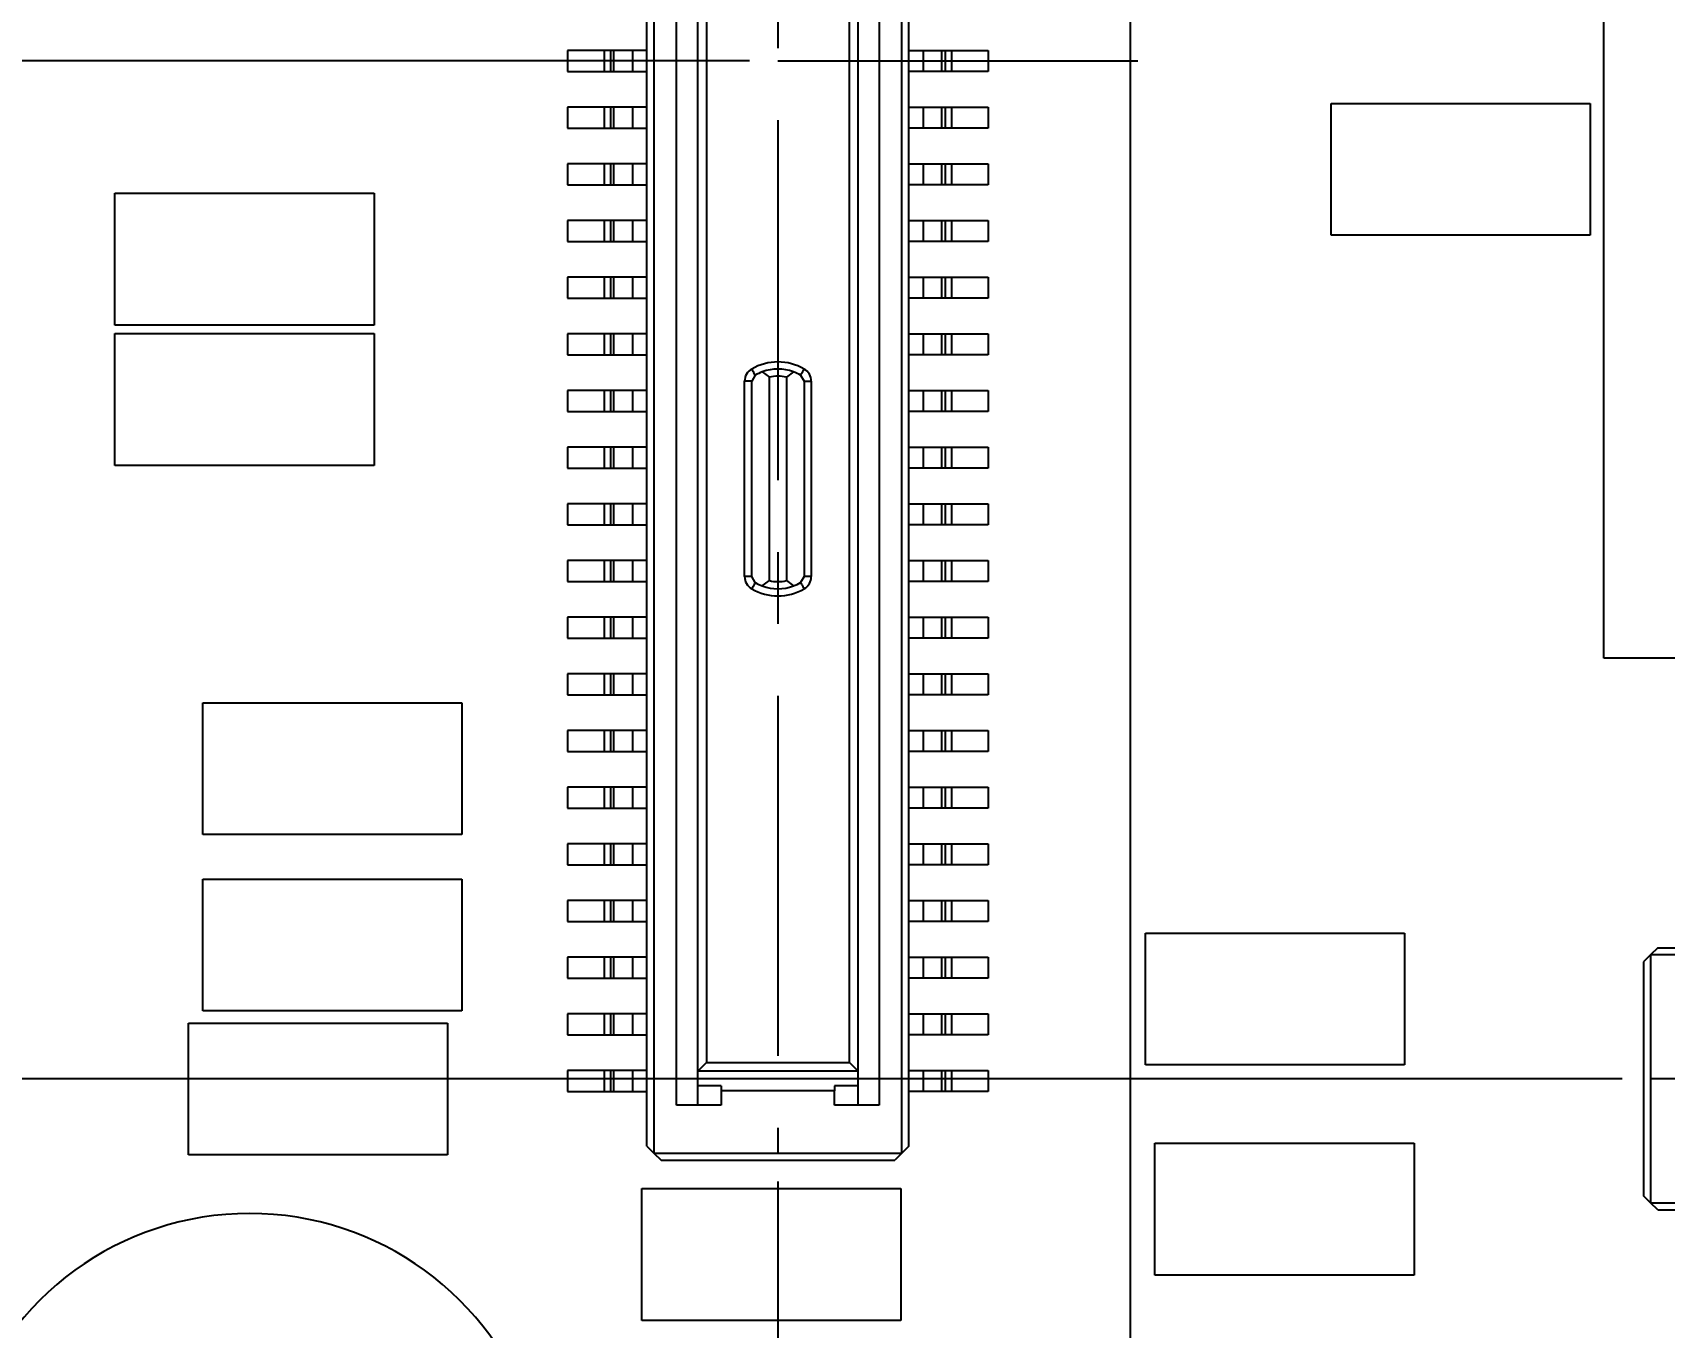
# Model space of a CAD drawing. Extents: x 5 to 415, y 3 to 292.
# Drawn here: x 142.7 to 200.3, y 99.7 to 145.4 of the extents above; entities that cross this region are included whole.
import ezdxf
from ezdxf.enums import TextEntityAlignment as Align

# ---------------------------------------------------------------- set-up
doc = ezdxf.new("R2010")
doc.units = 0
doc.linetypes.add('CENTERX2', pattern=[20.32, 12.7, -2.54, 2.54, -2.54])
doc.layers.get('0').update_dxf_attribs({"linetype": 'CONTINUOUS'})
doc.dimstyles.new('SLDDIMSTYLE0', dxfattribs={"dimtxt": 3.5, "dimasz": 3.302, "dimexe": 0, "dimexo": 0.0625, "dimgap": 0.875, "dimtad": 1, "dimlfac": 0.2, "dimrnd": 1e-09, "dimzin": 4, "dimsah": 1, "dimcen": 0.09, "dimazin": 3, "dimtol": 1, "dimtp": 0.025, "dimtm": 0.025, "dimtfac": 1, "dimtofl": 0, "dimtmove": 0, "dimatfit": 3})
doc.dimstyles.new('SLDDIMSTYLE2', dxfattribs={"dimtxt": 3.5, "dimasz": 3.302, "dimexe": 0, "dimexo": 0.0625, "dimgap": 0.875, "dimtad": 1, "dimlfac": 0.2, "dimrnd": 1e-09, "dimzin": 12, "dimsah": 1, "dimcen": 0.09, "dimazin": 3, "dimtol": 1, "dimtp": 0.025, "dimtm": 0.025, "dimtfac": 1, "dimtofl": 0, "dimtmove": 0, "dimatfit": 3})
doc.dimstyles.new('SLDDIMSTYLE4', dxfattribs={"dimtxt": 3.5, "dimasz": 3.302, "dimexe": 0, "dimexo": 0.0625, "dimgap": 0.875, "dimtad": 1, "dimlfac": 0.2, "dimrnd": 1e-09, "dimzin": 4, "dimsah": 1, "dimcen": 0.09, "dimazin": 3, "dimtfac": 1, "dimtofl": 0, "dimtmove": 0, "dimatfit": 3})

# ---------------------------------------------------------------- blocks, each defined once
blk = doc.blocks.new('_D')
at = {"color": 7, "linetype": 'CONTINUOUS'}
for p, q in [((180.074, 215.933), (117.252, 215.933)), ((118.252, 215.933), (118.252, 108.433)), ((198.779, 108.433), (117.252, 108.433))]:
    blk.add_line(p, q, dxfattribs=at)
for points in [[(118.252, 215.933), (117.744, 212.631), (118.76, 212.631)], [(118.252, 108.433), (118.76, 111.735), (117.744, 111.735)]]:
    blk.add_solid(points, dxfattribs=at)
at = {"color": 7, "linetype": 'CONTINUOUS', "width": 0.7}
for s, height, p in [('0.025', 1.75, (115.529, 166.021, 0.5)), ('0.025', 1.75, (117.792, 166.021, 0.5)), ('+', 1.75, (115.529, 164.607, 0.5)), ('-', 1.75, (117.792, 164.926, 0.5)), ('21.500', 3.5, (118.252, 149.09, 0.5))]:
    blk.add_text(s, height=height, rotation=90, dxfattribs=at).set_placement(p, align=Align.BOTTOM_LEFT)
blk = doc.blocks.new('_D_2')
at = {"color": 7, "linetype": 'CONTINUOUS'}
for p, q in [((243.329, 107.433), (243.329, 68.345)), ((168.974, 104.808), (168.974, 68.345)), ((243.329, 69.345), (168.974, 69.345))]:
    blk.add_line(p, q, dxfattribs=at)
for points in [[(168.974, 69.345), (172.276, 68.837), (172.276, 69.853)], [(243.329, 69.345), (240.027, 69.853), (240.027, 68.837)]]:
    blk.add_solid(points, dxfattribs=at)
at = {"color": 7, "linetype": 'CONTINUOUS', "width": 0.7}
for s, height, p in [('0.025', 1.75, (206.445, 72.067, 0.5)), ('14.871', 3.5, (189.514, 69.345, 0.5)), ('+', 1.75, (205.031, 72.067, 0.5)), ('0.025', 1.75, (206.445, 69.804, 0.5)), ('-', 1.75, (205.35, 69.804, 0.5))]:
    blk.add_text(s, height=height, dxfattribs=at).set_placement(p, align=Align.BOTTOM_LEFT)
blk = doc.blocks.new('_D_3')
at = {"color": 7, "linetype": 'CONTINUOUS'}
for p, q in [((167.974, 144.358), (127.335, 144.358)), ((128.335, 108.433), (128.335, 144.358)), ((198.779, 108.433), (127.335, 108.433))]:
    blk.add_line(p, q, dxfattribs=at)
for points in [[(128.335, 144.358), (127.827, 141.056), (128.843, 141.056)], [(128.335, 108.433), (128.843, 111.735), (127.827, 111.735)]]:
    blk.add_solid(points, dxfattribs=at)
at = {"color": 7, "linetype": 'CONTINUOUS', "width": 0.7}
for s, height, p in [('0.025', 1.75, (125.613, 131.141, 0.5)), ('0.025', 1.75, (127.876, 131.141, 0.5)), ('+', 1.75, (125.613, 129.726, 0.5)), ('-', 1.75, (127.876, 130.046, 0.5)), ('7.185', 3.5, (128.335, 116.796, 0.5))]:
    blk.add_text(s, height=height, rotation=90, dxfattribs=at).set_placement(p, align=Align.BOTTOM_LEFT)
blk = doc.blocks.new('_D_9')
at = {"color": 7, "linetype": 'CONTINUOUS'}
for p, q in [((150.329, 225.683), (150.329, 255.77)), ((363.829, 94.183), (363.829, 255.77)), ((150.329, 254.77), (363.829, 254.77))]:
    blk.add_line(p, q, dxfattribs=at)
for points in [[(150.329, 254.77), (153.631, 254.262), (153.631, 255.278)], [(363.829, 254.77), (360.527, 255.278), (360.527, 254.262)]]:
    blk.add_solid(points, dxfattribs=at)
at = {"color": 7, "linetype": 'CONTINUOUS', "width": 0.7}
blk.add_text('42.70', height=3.5, dxfattribs=at).set_placement((251.813, 254.77, 185.318), align=Align.BOTTOM_LEFT)
blk = doc.blocks.new('_D_10')
at = {"color": 7, "linetype": 'CONTINUOUS'}
for p, q in [((151.329, 224.683), (182.411, 224.683)), ((181.411, 224.683), (181.411, 93.183)), ((362.829, 93.183), (180.411, 93.183))]:
    blk.add_line(p, q, dxfattribs=at)
for points in [[(181.411, 224.683), (180.903, 221.381), (181.919, 221.381)], [(181.411, 93.183), (181.919, 96.485), (180.903, 96.485)]]:
    blk.add_solid(points, dxfattribs=at)
at = {"color": 7, "linetype": 'CONTINUOUS', "width": 0.7}
blk.add_text('26.30', height=3.5, rotation=90, dxfattribs=at).set_placement((181.411, 154.646, 185.318), align=Align.BOTTOM_LEFT)

msp = doc.modelspace()

# ---------------------------------------------------------------- linework, layer by layer
at = {"color": 7, "linetype": 'CONTINUOUS'}
for p, q in [((164.349, 106.058), (164.349, 182.658)), ((164.599, 182.908), (164.599, 105.808)), ((173.349, 105.808), (173.349, 182.908)), ((173.599, 106.058), (173.599, 182.658)), ((165.399, 107.508), (165.399, 181.208)), ((166.149, 107.508), (166.149, 181.208)), ((171.799, 181.208), (171.799, 107.508)), ((172.549, 181.208), (172.549, 107.508)), ((166.449, 179.706), (166.449, 109.011)), ((171.499, 109.011), (171.499, 179.706)), ((198.123, 123.281), (198.123, 153.781)), ((161.549, 144.733), (161.549, 143.983)), ((162.849, 144.733), (161.549, 144.733)), ((162.849, 143.983), (162.849, 144.733)), ((163.07, 144.733), (162.849, 144.733)), ((163.07, 144.733), (163.07, 143.983)), ((163.187, 144.733), (163.07, 144.733)), ((163.187, 143.983), (163.187, 144.733)), ((163.849, 144.733), (163.187, 144.733)), ((163.849, 143.983), (163.849, 144.733)), ((164.349, 144.733), (163.849, 144.733)), ((173.599, 144.733), (174.099, 144.733)), ((174.099, 144.733), (174.099, 143.983)), ((174.099, 144.733), (174.761, 144.733)), ((174.761, 143.983), (174.761, 144.733)), ((174.761, 144.733), (174.879, 144.733)), ((174.879, 144.733), (174.879, 143.983)), ((174.879, 144.733), (175.099, 144.733)), ((175.099, 144.733), (175.099, 143.983)), ((175.099, 144.733), (176.399, 144.733)), ((176.399, 144.733), (176.399, 143.983)), ((161.549, 143.983), (162.849, 143.983)), ((162.849, 143.983), (163.07, 143.983)), ((163.07, 143.983), (163.187, 143.983)), ((163.187, 143.983), (163.849, 143.983)), ((163.849, 143.983), (164.349, 143.983)), ((174.099, 143.983), (173.599, 143.983)), ((174.761, 143.983), (174.099, 143.983)), ((174.879, 143.983), (174.761, 143.983)), ((175.099, 143.983), (174.879, 143.983)), ((176.399, 143.983), (175.099, 143.983)), ((188.5, 142.863), (197.65, 142.863)), ((188.5, 138.213), (188.5, 142.863)), ((197.65, 142.863), (197.65, 138.213)), ((161.549, 142.733), (161.549, 141.983)), ((162.849, 142.733), (161.549, 142.733)), ((162.849, 141.983), (162.849, 142.733)), ((163.07, 142.733), (162.849, 142.733)), ((163.07, 142.733), (163.07, 141.983)), ((163.187, 142.733), (163.07, 142.733)), ((163.187, 141.983), (163.187, 142.733)), ((163.849, 142.733), (163.187, 142.733)), ((164.349, 142.733), (163.849, 142.733)), ((163.849, 141.983), (163.849, 142.733)), ((173.599, 142.733), (174.099, 142.733)), ((174.099, 142.733), (174.099, 141.983)), ((174.099, 142.733), (174.761, 142.733)), ((174.761, 141.983), (174.761, 142.733)), ((174.761, 142.733), (174.879, 142.733)), ((174.879, 142.733), (174.879, 141.983)), ((174.879, 142.733), (175.099, 142.733)), ((175.099, 142.733), (175.099, 141.983)), ((175.099, 142.733), (176.399, 142.733)), ((176.399, 142.733), (176.399, 141.983)), ((161.549, 141.983), (162.849, 141.983)), ((162.849, 141.983), (163.07, 141.983)), ((163.07, 141.983), (163.187, 141.983)), ((163.187, 141.983), (163.849, 141.983)), ((163.849, 141.983), (164.349, 141.983)), ((174.099, 141.983), (173.599, 141.983)), ((174.761, 141.983), (174.099, 141.983)), ((174.879, 141.983), (174.761, 141.983)), ((175.099, 141.983), (174.879, 141.983)), ((176.399, 141.983), (175.099, 141.983)), ((161.549, 140.733), (161.549, 139.983)), ((162.849, 140.733), (161.549, 140.733)), ((162.849, 139.983), (162.849, 140.733)), ((163.07, 140.733), (162.849, 140.733)), ((163.07, 140.733), (163.07, 139.983)), ((163.187, 140.733), (163.07, 140.733)), ((163.187, 139.983), (163.187, 140.733)), ((163.849, 140.733), (163.187, 140.733)), ((163.849, 139.983), (163.849, 140.733)), ((164.349, 140.733), (163.849, 140.733)), ((173.599, 140.733), (174.099, 140.733)), ((174.099, 140.733), (174.099, 139.983)), ((174.099, 140.733), (174.761, 140.733)), ((174.761, 139.983), (174.761, 140.733)), ((174.761, 140.733), (174.879, 140.733)), ((174.879, 140.733), (174.879, 139.983)), ((174.879, 140.733), (175.099, 140.733)), ((175.099, 140.733), (175.099, 139.983)), ((175.099, 140.733), (176.399, 140.733)), ((176.399, 140.733), (176.399, 139.983)), ((161.549, 139.983), (162.849, 139.983)), ((162.849, 139.983), (163.07, 139.983)), ((163.07, 139.983), (163.187, 139.983)), ((163.187, 139.983), (163.849, 139.983)), ((163.849, 139.983), (164.349, 139.983)), ((174.099, 139.983), (173.599, 139.983)), ((174.761, 139.983), (174.099, 139.983)), ((174.879, 139.983), (174.761, 139.983)), ((175.099, 139.983), (174.879, 139.983)), ((176.399, 139.983), (175.099, 139.983)), ((145.574, 135.038), (145.574, 139.688)), ((145.574, 139.688), (154.724, 139.688)), ((154.724, 139.688), (154.724, 135.038)), ((161.549, 138.733), (161.549, 137.983)), ((162.849, 138.733), (161.549, 138.733)), ((162.849, 137.983), (162.849, 138.733)), ((163.07, 138.733), (162.849, 138.733)), ((163.07, 138.733), (163.07, 137.983)), ((163.187, 138.733), (163.07, 138.733)), ((163.187, 137.983), (163.187, 138.733)), ((163.849, 138.733), (163.187, 138.733)), ((163.849, 137.983), (163.849, 138.733)), ((164.349, 138.733), (163.849, 138.733)), ((173.599, 138.733), (174.099, 138.733)), ((174.099, 138.733), (174.099, 137.983)), ((174.099, 138.733), (174.761, 138.733)), ((174.761, 137.983), (174.761, 138.733)), ((174.761, 138.733), (174.879, 138.733)), ((174.879, 138.733), (174.879, 137.983)), ((174.879, 138.733), (175.099, 138.733)), ((175.099, 138.733), (175.099, 137.983)), ((175.099, 138.733), (176.399, 138.733)), ((176.399, 138.733), (176.399, 137.983)), ((161.549, 137.983), (162.849, 137.983)), ((162.849, 137.983), (163.07, 137.983)), ((163.07, 137.983), (163.187, 137.983)), ((163.187, 137.983), (163.849, 137.983)), ((163.849, 137.983), (164.349, 137.983)), ((174.099, 137.983), (173.599, 137.983)), ((174.761, 137.983), (174.099, 137.983)), ((174.879, 137.983), (174.761, 137.983)), ((175.099, 137.983), (174.879, 137.983)), ((176.399, 137.983), (175.099, 137.983)), ((197.65, 138.213), (188.5, 138.213)), ((161.549, 136.733), (161.549, 135.983)), ((162.849, 136.733), (161.549, 136.733)), ((162.849, 135.983), (162.849, 136.733)), ((163.07, 136.733), (162.849, 136.733)), ((163.07, 136.733), (163.07, 135.983)), ((163.187, 136.733), (163.07, 136.733)), ((163.187, 135.983), (163.187, 136.733)), ((163.849, 136.733), (163.187, 136.733)), ((163.849, 135.983), (163.849, 136.733)), ((164.349, 136.733), (163.849, 136.733)), ((173.599, 136.733), (174.099, 136.733)), ((174.099, 136.733), (174.099, 135.983)), ((174.099, 136.733), (174.761, 136.733)), ((174.761, 135.983), (174.761, 136.733)), ((174.761, 136.733), (174.879, 136.733)), ((174.879, 136.733), (174.879, 135.983)), ((174.879, 136.733), (175.099, 136.733)), ((175.099, 136.733), (175.099, 135.983)), ((175.099, 136.733), (176.399, 136.733)), ((176.399, 136.733), (176.399, 135.983)), ((161.549, 135.983), (162.849, 135.983)), ((162.849, 135.983), (163.07, 135.983)), ((163.07, 135.983), (163.187, 135.983)), ((163.187, 135.983), (163.849, 135.983)), ((163.849, 135.983), (164.349, 135.983)), ((174.099, 135.983), (173.599, 135.983)), ((174.761, 135.983), (174.099, 135.983)), ((174.879, 135.983), (174.761, 135.983)), ((175.099, 135.983), (174.879, 135.983)), ((176.399, 135.983), (175.099, 135.983)), ((154.724, 135.038), (145.574, 135.038)), ((145.574, 130.085), (145.574, 134.735)), ((145.574, 134.735), (154.724, 134.735)), ((154.724, 134.735), (154.724, 130.085)), ((161.549, 134.733), (161.549, 133.983)), ((162.849, 134.733), (161.549, 134.733)), ((162.849, 133.983), (162.849, 134.733)), ((163.07, 134.733), (162.849, 134.733)), ((163.07, 134.733), (163.07, 133.983)), ((163.187, 134.733), (163.07, 134.733)), ((163.187, 133.983), (163.187, 134.733)), ((163.849, 134.733), (163.187, 134.733)), ((164.349, 134.733), (163.849, 134.733)), ((163.849, 133.983), (163.849, 134.733)), ((173.599, 134.733), (174.099, 134.733)), ((174.099, 134.733), (174.099, 133.983)), ((174.099, 134.733), (174.761, 134.733)), ((174.761, 133.983), (174.761, 134.733)), ((174.761, 134.733), (174.879, 134.733)), ((174.879, 134.733), (174.879, 133.983)), ((174.879, 134.733), (175.099, 134.733)), ((175.099, 134.733), (175.099, 133.983)), ((175.099, 134.733), (176.399, 134.733)), ((176.399, 134.733), (176.399, 133.983)), ((161.549, 133.983), (162.849, 133.983)), ((162.849, 133.983), (163.07, 133.983)), ((163.07, 133.983), (163.187, 133.983)), ((163.187, 133.983), (163.849, 133.983)), ((163.849, 133.983), (164.349, 133.983)), ((174.099, 133.983), (173.599, 133.983)), ((174.761, 133.983), (174.099, 133.983)), ((174.879, 133.983), (174.761, 133.983)), ((175.099, 133.983), (174.879, 133.983)), ((176.399, 133.983), (175.099, 133.983)), ((168.049, 133.053), (167.799, 133.053)), ((167.799, 126.164), (167.799, 133.053)), ((168.174, 133.269), (168.049, 133.053)), ((168.049, 126.164), (168.049, 133.053)), ((168.424, 133.386), (168.674, 133.2)), ((168.674, 126.017), (168.674, 133.2)), ((169.524, 133.386), (169.274, 133.2)), ((169.274, 133.2), (169.274, 126.017)), ((169.774, 133.269), (169.899, 133.053)), ((169.899, 133.053), (169.899, 126.164)), ((169.899, 133.053), (170.149, 133.053)), ((170.149, 133.053), (170.149, 126.164)), ((161.549, 132.733), (161.549, 131.983)), ((162.849, 132.733), (161.549, 132.733)), ((162.849, 131.983), (162.849, 132.733)), ((163.07, 132.733), (162.849, 132.733)), ((163.07, 132.733), (163.07, 131.983)), ((163.187, 132.733), (163.07, 132.733)), ((163.187, 131.983), (163.187, 132.733)), ((163.849, 132.733), (163.187, 132.733)), ((163.849, 131.983), (163.849, 132.733)), ((164.349, 132.733), (163.849, 132.733)), ((173.599, 132.733), (174.099, 132.733)), ((174.099, 132.733), (174.099, 131.983)), ((174.099, 132.733), (174.761, 132.733)), ((174.761, 131.983), (174.761, 132.733)), ((174.761, 132.733), (174.879, 132.733)), ((174.879, 132.733), (174.879, 131.983)), ((174.879, 132.733), (175.099, 132.733)), ((175.099, 132.733), (175.099, 131.983)), ((175.099, 132.733), (176.399, 132.733)), ((176.399, 132.733), (176.399, 131.983)), ((161.549, 131.983), (162.849, 131.983)), ((162.849, 131.983), (163.07, 131.983)), ((163.07, 131.983), (163.187, 131.983)), ((163.187, 131.983), (163.849, 131.983)), ((163.849, 131.983), (164.349, 131.983)), ((174.099, 131.983), (173.599, 131.983)), ((174.761, 131.983), (174.099, 131.983)), ((174.879, 131.983), (174.761, 131.983)), ((175.099, 131.983), (174.879, 131.983)), ((176.399, 131.983), (175.099, 131.983)), ((161.549, 130.733), (161.549, 129.983)), ((162.849, 130.733), (161.549, 130.733)), ((162.849, 129.983), (162.849, 130.733)), ((163.07, 130.733), (162.849, 130.733)), ((163.07, 130.733), (163.07, 129.983)), ((163.187, 130.733), (163.07, 130.733)), ((163.187, 129.983), (163.187, 130.733)), ((163.849, 130.733), (163.187, 130.733)), ((164.349, 130.733), (163.849, 130.733)), ((163.849, 129.983), (163.849, 130.733)), ((173.599, 130.733), (174.099, 130.733)), ((174.099, 130.733), (174.099, 129.983)), ((174.099, 130.733), (174.761, 130.733)), ((174.761, 129.983), (174.761, 130.733)), ((174.761, 130.733), (174.879, 130.733)), ((174.879, 130.733), (174.879, 129.983)), ((174.879, 130.733), (175.099, 130.733)), ((175.099, 130.733), (175.099, 129.983)), ((175.099, 130.733), (176.399, 130.733)), ((176.399, 130.733), (176.399, 129.983)), ((154.724, 130.085), (145.574, 130.085)), ((161.549, 129.983), (162.849, 129.983)), ((162.849, 129.983), (163.07, 129.983)), ((163.07, 129.983), (163.187, 129.983)), ((163.187, 129.983), (163.849, 129.983)), ((163.849, 129.983), (164.349, 129.983)), ((174.099, 129.983), (173.599, 129.983)), ((174.761, 129.983), (174.099, 129.983)), ((174.879, 129.983), (174.761, 129.983)), ((175.099, 129.983), (174.879, 129.983)), ((176.399, 129.983), (175.099, 129.983)), ((161.549, 128.733), (161.549, 127.983)), ((162.849, 128.733), (161.549, 128.733)), ((162.849, 127.983), (162.849, 128.733)), ((163.07, 128.733), (162.849, 128.733)), ((163.07, 128.733), (163.07, 127.983)), ((163.187, 128.733), (163.07, 128.733)), ((163.187, 127.983), (163.187, 128.733)), ((163.849, 128.733), (163.187, 128.733)), ((163.849, 127.983), (163.849, 128.733)), ((164.349, 128.733), (163.849, 128.733)), ((173.599, 128.733), (174.099, 128.733)), ((174.099, 128.733), (174.099, 127.983)), ((174.099, 128.733), (174.761, 128.733)), ((174.761, 127.983), (174.761, 128.733)), ((174.761, 128.733), (174.879, 128.733)), ((174.879, 128.733), (174.879, 127.983)), ((174.879, 128.733), (175.099, 128.733)), ((175.099, 128.733), (175.099, 127.983)), ((175.099, 128.733), (176.399, 128.733)), ((176.399, 128.733), (176.399, 127.983)), ((161.549, 127.983), (162.849, 127.983)), ((162.849, 127.983), (163.07, 127.983)), ((163.07, 127.983), (163.187, 127.983)), ((163.187, 127.983), (163.849, 127.983)), ((163.849, 127.983), (164.349, 127.983)), ((174.099, 127.983), (173.599, 127.983)), ((174.761, 127.983), (174.099, 127.983)), ((174.879, 127.983), (174.761, 127.983)), ((175.099, 127.983), (174.879, 127.983)), ((176.399, 127.983), (175.099, 127.983)), ((161.549, 126.733), (161.549, 125.983)), ((162.849, 126.733), (161.549, 126.733)), ((162.849, 125.983), (162.849, 126.733)), ((163.07, 126.733), (162.849, 126.733)), ((163.07, 126.733), (163.07, 125.983)), ((163.187, 126.733), (163.07, 126.733)), ((163.187, 125.983), (163.187, 126.733)), ((163.849, 126.733), (163.187, 126.733)), ((163.849, 125.983), (163.849, 126.733)), ((164.349, 126.733), (163.849, 126.733)), ((173.599, 126.733), (174.099, 126.733)), ((174.099, 126.733), (174.099, 125.983)), ((174.099, 126.733), (174.761, 126.733)), ((174.761, 125.983), (174.761, 126.733)), ((174.761, 126.733), (174.879, 126.733)), ((174.879, 126.733), (174.879, 125.983)), ((174.879, 126.733), (175.099, 126.733)), ((175.099, 126.733), (175.099, 125.983)), ((175.099, 126.733), (176.399, 126.733)), ((176.399, 126.733), (176.399, 125.983)), ((168.049, 126.164), (167.799, 126.164)), ((168.174, 125.948), (168.049, 126.164)), ((169.899, 126.164), (169.774, 125.948)), ((170.149, 126.164), (169.899, 126.164)), ((161.549, 125.983), (162.849, 125.983)), ((162.849, 125.983), (163.07, 125.983)), ((163.07, 125.983), (163.187, 125.983)), ((163.187, 125.983), (163.849, 125.983)), ((163.849, 125.983), (164.349, 125.983)), ((168.424, 125.831), (168.674, 126.017)), ((169.274, 126.017), (169.524, 125.831)), ((174.099, 125.983), (173.599, 125.983)), ((174.761, 125.983), (174.099, 125.983)), ((174.879, 125.983), (174.761, 125.983)), ((175.099, 125.983), (174.879, 125.983)), ((176.399, 125.983), (175.099, 125.983)), ((161.549, 124.733), (161.549, 123.983)), ((162.849, 124.733), (161.549, 124.733)), ((162.849, 123.983), (162.849, 124.733)), ((163.07, 124.733), (162.849, 124.733)), ((163.07, 124.733), (163.07, 123.983)), ((163.187, 124.733), (163.07, 124.733)), ((163.187, 123.983), (163.187, 124.733)), ((163.849, 124.733), (163.187, 124.733)), ((163.849, 123.983), (163.849, 124.733)), ((164.349, 124.733), (163.849, 124.733)), ((173.599, 124.733), (174.099, 124.733)), ((174.099, 124.733), (174.099, 123.983)), ((174.099, 124.733), (174.761, 124.733)), ((174.761, 123.983), (174.761, 124.733)), ((174.761, 124.733), (174.879, 124.733)), ((174.879, 124.733), (174.879, 123.983)), ((174.879, 124.733), (175.099, 124.733)), ((175.099, 124.733), (175.099, 123.983)), ((175.099, 124.733), (176.399, 124.733)), ((176.399, 124.733), (176.399, 123.983)), ((161.549, 123.983), (162.849, 123.983)), ((162.849, 123.983), (163.07, 123.983)), ((163.07, 123.983), (163.187, 123.983)), ((163.187, 123.983), (163.849, 123.983)), ((163.849, 123.983), (164.349, 123.983)), ((174.099, 123.983), (173.599, 123.983)), ((174.761, 123.983), (174.099, 123.983)), ((174.879, 123.983), (174.761, 123.983)), ((175.099, 123.983), (174.879, 123.983)), ((176.399, 123.983), (175.099, 123.983)), ((238.623, 123.281), (198.123, 123.281)), ((161.549, 122.733), (161.549, 121.983)), ((162.849, 122.733), (161.549, 122.733)), ((162.849, 121.983), (162.849, 122.733)), ((163.07, 122.733), (162.849, 122.733)), ((163.07, 122.733), (163.07, 121.983)), ((163.187, 122.733), (163.07, 122.733)), ((163.187, 121.983), (163.187, 122.733)), ((163.849, 122.733), (163.187, 122.733)), ((163.849, 121.983), (163.849, 122.733)), ((164.349, 122.733), (163.849, 122.733)), ((173.599, 122.733), (174.099, 122.733)), ((174.099, 122.733), (174.099, 121.983)), ((174.099, 122.733), (174.761, 122.733)), ((174.761, 121.983), (174.761, 122.733)), ((174.761, 122.733), (174.879, 122.733)), ((174.879, 122.733), (174.879, 121.983)), ((174.879, 122.733), (175.099, 122.733)), ((175.099, 122.733), (175.099, 121.983)), ((175.099, 122.733), (176.399, 122.733)), ((176.399, 122.733), (176.399, 121.983)), ((148.672, 117.054), (148.672, 121.704)), ((148.672, 121.704), (157.822, 121.704)), ((157.822, 121.704), (157.822, 117.054)), ((161.549, 121.983), (162.849, 121.983)), ((162.849, 121.983), (163.07, 121.983)), ((163.07, 121.983), (163.187, 121.983)), ((163.187, 121.983), (163.849, 121.983)), ((163.849, 121.983), (164.349, 121.983)), ((174.099, 121.983), (173.599, 121.983)), ((174.761, 121.983), (174.099, 121.983)), ((174.879, 121.983), (174.761, 121.983)), ((175.099, 121.983), (174.879, 121.983)), ((176.399, 121.983), (175.099, 121.983)), ((161.549, 120.733), (161.549, 119.983)), ((162.849, 120.733), (161.549, 120.733)), ((162.849, 119.983), (162.849, 120.733)), ((163.07, 120.733), (162.849, 120.733)), ((163.07, 120.733), (163.07, 119.983)), ((163.187, 120.733), (163.07, 120.733)), ((163.187, 119.983), (163.187, 120.733)), ((163.849, 120.733), (163.187, 120.733)), ((164.349, 120.733), (163.849, 120.733)), ((163.849, 119.983), (163.849, 120.733)), ((173.599, 120.733), (174.099, 120.733)), ((174.099, 120.733), (174.099, 119.983)), ((174.099, 120.733), (174.761, 120.733)), ((174.761, 119.983), (174.761, 120.733)), ((174.761, 120.733), (174.879, 120.733)), ((174.879, 120.733), (174.879, 119.983)), ((174.879, 120.733), (175.099, 120.733)), ((175.099, 120.733), (175.099, 119.983)), ((175.099, 120.733), (176.399, 120.733)), ((176.399, 120.733), (176.399, 119.983)), ((161.549, 119.983), (162.849, 119.983)), ((162.849, 119.983), (163.07, 119.983)), ((163.07, 119.983), (163.187, 119.983)), ((163.187, 119.983), (163.849, 119.983)), ((163.849, 119.983), (164.349, 119.983)), ((174.099, 119.983), (173.599, 119.983)), ((174.761, 119.983), (174.099, 119.983)), ((174.879, 119.983), (174.761, 119.983)), ((175.099, 119.983), (174.879, 119.983)), ((176.399, 119.983), (175.099, 119.983)), ((161.549, 118.733), (161.549, 117.983)), ((162.849, 118.733), (161.549, 118.733)), ((162.849, 117.983), (162.849, 118.733)), ((163.07, 118.733), (162.849, 118.733)), ((163.07, 118.733), (163.07, 117.983)), ((163.187, 118.733), (163.07, 118.733)), ((163.187, 117.983), (163.187, 118.733)), ((163.849, 118.733), (163.187, 118.733)), ((164.349, 118.733), (163.849, 118.733)), ((163.849, 117.983), (163.849, 118.733)), ((173.599, 118.733), (174.099, 118.733)), ((174.099, 118.733), (174.099, 117.983)), ((174.099, 118.733), (174.761, 118.733)), ((174.761, 117.983), (174.761, 118.733)), ((174.761, 118.733), (174.879, 118.733)), ((174.879, 118.733), (174.879, 117.983)), ((174.879, 118.733), (175.099, 118.733)), ((175.099, 118.733), (175.099, 117.983)), ((175.099, 118.733), (176.399, 118.733)), ((176.399, 118.733), (176.399, 117.983)), ((161.549, 117.983), (162.849, 117.983)), ((162.849, 117.983), (163.07, 117.983)), ((163.07, 117.983), (163.187, 117.983)), ((163.187, 117.983), (163.849, 117.983)), ((163.849, 117.983), (164.349, 117.983)), ((174.099, 117.983), (173.599, 117.983)), ((174.761, 117.983), (174.099, 117.983)), ((174.879, 117.983), (174.761, 117.983)), ((175.099, 117.983), (174.879, 117.983)), ((176.399, 117.983), (175.099, 117.983)), ((157.822, 117.054), (148.672, 117.054)), ((161.549, 116.733), (161.549, 115.983)), ((162.849, 116.733), (161.549, 116.733)), ((162.849, 115.983), (162.849, 116.733)), ((163.07, 116.733), (162.849, 116.733)), ((163.07, 116.733), (163.07, 115.983)), ((163.187, 116.733), (163.07, 116.733)), ((163.187, 115.983), (163.187, 116.733)), ((163.849, 116.733), (163.187, 116.733)), ((164.349, 116.733), (163.849, 116.733)), ((163.849, 115.983), (163.849, 116.733)), ((173.599, 116.733), (174.099, 116.733)), ((174.099, 116.733), (174.099, 115.983)), ((174.099, 116.733), (174.761, 116.733)), ((174.761, 115.983), (174.761, 116.733)), ((174.761, 116.733), (174.879, 116.733)), ((174.879, 116.733), (174.879, 115.983)), ((174.879, 116.733), (175.099, 116.733)), ((175.099, 116.733), (175.099, 115.983)), ((175.099, 116.733), (176.399, 116.733)), ((176.399, 116.733), (176.399, 115.983)), ((161.549, 115.983), (162.849, 115.983)), ((162.849, 115.983), (163.07, 115.983)), ((163.07, 115.983), (163.187, 115.983)), ((163.187, 115.983), (163.849, 115.983)), ((163.849, 115.983), (164.349, 115.983)), ((174.099, 115.983), (173.599, 115.983)), ((174.761, 115.983), (174.099, 115.983)), ((174.879, 115.983), (174.761, 115.983)), ((175.099, 115.983), (174.879, 115.983)), ((176.399, 115.983), (175.099, 115.983)), ((148.672, 115.481), (157.822, 115.481)), ((148.672, 110.831), (148.672, 115.481)), ((157.822, 115.481), (157.822, 110.831)), ((161.549, 114.733), (161.549, 113.983)), ((162.849, 114.733), (161.549, 114.733)), ((162.849, 113.983), (162.849, 114.733)), ((163.07, 114.733), (162.849, 114.733)), ((163.07, 114.733), (163.07, 113.983)), ((163.187, 114.733), (163.07, 114.733)), ((163.187, 113.983), (163.187, 114.733)), ((163.849, 114.733), (163.187, 114.733)), ((163.849, 113.983), (163.849, 114.733)), ((164.349, 114.733), (163.849, 114.733)), ((173.599, 114.733), (174.099, 114.733)), ((174.099, 114.733), (174.099, 113.983)), ((174.099, 114.733), (174.761, 114.733)), ((174.761, 113.983), (174.761, 114.733)), ((174.761, 114.733), (174.879, 114.733)), ((174.879, 114.733), (174.879, 113.983)), ((174.879, 114.733), (175.099, 114.733)), ((175.099, 114.733), (175.099, 113.983)), ((175.099, 114.733), (176.399, 114.733)), ((176.399, 114.733), (176.399, 113.983)), ((161.549, 113.983), (162.849, 113.983)), ((162.849, 113.983), (163.07, 113.983)), ((163.07, 113.983), (163.187, 113.983)), ((163.187, 113.983), (163.849, 113.983)), ((163.849, 113.983), (164.349, 113.983)), ((174.099, 113.983), (173.599, 113.983)), ((174.761, 113.983), (174.099, 113.983)), ((174.879, 113.983), (174.761, 113.983)), ((175.099, 113.983), (174.879, 113.983)), ((176.399, 113.983), (175.099, 113.983)), ((181.946, 108.926), (181.946, 113.576)), ((181.946, 113.576), (191.096, 113.576)), ((191.096, 113.576), (191.096, 108.926)), ((200.029, 113.058), (199.779, 112.808)), ((200.029, 113.058), (286.629, 113.058)), ((161.549, 112.733), (161.549, 111.983)), ((162.849, 112.733), (161.549, 112.733)), ((162.849, 111.983), (162.849, 112.733)), ((163.07, 112.733), (162.849, 112.733)), ((163.07, 112.733), (163.07, 111.983)), ((163.187, 112.733), (163.07, 112.733)), ((163.187, 111.983), (163.187, 112.733)), ((163.849, 112.733), (163.187, 112.733)), ((163.849, 111.983), (163.849, 112.733)), ((164.349, 112.733), (163.849, 112.733)), ((173.599, 112.733), (174.099, 112.733)), ((174.099, 112.733), (174.099, 111.983)), ((174.099, 112.733), (174.761, 112.733)), ((174.761, 111.983), (174.761, 112.733)), ((174.761, 112.733), (174.879, 112.733)), ((174.879, 112.733), (174.879, 111.983)), ((174.879, 112.733), (175.099, 112.733)), ((175.099, 112.733), (175.099, 111.983)), ((175.099, 112.733), (176.399, 112.733)), ((176.399, 112.733), (176.399, 111.983)), ((199.779, 112.808), (199.529, 112.558)), ((199.529, 112.558), (199.529, 104.308)), ((199.779, 112.808), (199.779, 104.058)), ((286.879, 112.808), (199.779, 112.808)), ((161.549, 111.983), (162.849, 111.983)), ((162.849, 111.983), (163.07, 111.983)), ((163.07, 111.983), (163.187, 111.983)), ((163.187, 111.983), (163.849, 111.983)), ((163.849, 111.983), (164.349, 111.983)), ((174.099, 111.983), (173.599, 111.983)), ((174.761, 111.983), (174.099, 111.983)), ((174.879, 111.983), (174.761, 111.983)), ((175.099, 111.983), (174.879, 111.983)), ((176.399, 111.983), (175.099, 111.983)), ((157.822, 110.831), (148.672, 110.831)), ((161.549, 110.733), (161.549, 109.983)), ((162.849, 110.733), (161.549, 110.733)), ((162.849, 109.983), (162.849, 110.733)), ((163.07, 110.733), (162.849, 110.733)), ((163.07, 110.733), (163.07, 109.983)), ((163.187, 110.733), (163.07, 110.733)), ((163.187, 109.983), (163.187, 110.733)), ((163.849, 110.733), (163.187, 110.733)), ((164.349, 110.733), (163.849, 110.733)), ((163.849, 109.983), (163.849, 110.733)), ((173.599, 110.733), (174.099, 110.733)), ((174.099, 110.733), (174.099, 109.983)), ((174.099, 110.733), (174.761, 110.733)), ((174.761, 109.983), (174.761, 110.733)), ((174.761, 110.733), (174.879, 110.733)), ((174.879, 110.733), (174.879, 109.983)), ((174.879, 110.733), (175.099, 110.733)), ((175.099, 110.733), (175.099, 109.983)), ((175.099, 110.733), (176.399, 110.733)), ((176.399, 110.733), (176.399, 109.983)), ((148.164, 110.401), (157.314, 110.401)), ((148.164, 105.751), (148.164, 110.401)), ((157.314, 110.401), (157.314, 105.751)), ((161.549, 109.983), (162.849, 109.983)), ((162.849, 109.983), (163.07, 109.983)), ((163.07, 109.983), (163.187, 109.983)), ((163.187, 109.983), (163.849, 109.983)), ((163.849, 109.983), (164.349, 109.983)), ((174.099, 109.983), (173.599, 109.983)), ((174.761, 109.983), (174.099, 109.983)), ((174.879, 109.983), (174.761, 109.983)), ((175.099, 109.983), (174.879, 109.983)), ((176.399, 109.983), (175.099, 109.983)), ((166.449, 109.011), (166.154, 108.715)), ((166.449, 109.011), (171.499, 109.011)), ((171.795, 108.715), (171.499, 109.011)), ((191.096, 108.926), (181.946, 108.926)), ((161.549, 108.733), (161.549, 107.983)), ((162.849, 108.733), (161.549, 108.733)), ((162.849, 107.983), (162.849, 108.733)), ((163.07, 108.733), (162.849, 108.733)), ((163.07, 108.733), (163.07, 107.983)), ((163.187, 108.733), (163.07, 108.733)), ((163.187, 107.983), (163.187, 108.733)), ((163.849, 108.733), (163.187, 108.733)), ((163.849, 107.983), (163.849, 108.733)), ((164.349, 108.733), (163.849, 108.733)), ((166.154, 108.715), (166.149, 108.706)), ((166.154, 108.715), (171.795, 108.715)), ((171.799, 108.706), (171.795, 108.715)), ((173.599, 108.733), (174.099, 108.733)), ((174.099, 108.733), (174.099, 107.983)), ((174.099, 108.733), (174.761, 108.733)), ((174.761, 107.983), (174.761, 108.733)), ((174.761, 108.733), (174.879, 108.733)), ((174.879, 108.733), (174.879, 107.983)), ((174.879, 108.733), (175.099, 108.733)), ((175.099, 108.733), (175.099, 107.983)), ((175.099, 108.733), (176.399, 108.733)), ((176.399, 108.733), (176.399, 107.983)), ((161.549, 107.983), (162.849, 107.983)), ((162.849, 107.983), (163.07, 107.983)), ((163.07, 107.983), (163.187, 107.983)), ((163.187, 107.983), (163.849, 107.983)), ((163.849, 107.983), (164.349, 107.983)), ((166.974, 108.183), (166.149, 108.183)), ((166.974, 108.183), (166.974, 108.008)), ((170.974, 108.008), (166.974, 108.008)), ((166.974, 108.008), (166.974, 107.508)), ((171.799, 108.183), (170.974, 108.183)), ((170.974, 108.183), (170.974, 108.008)), ((170.974, 107.508), (170.974, 108.008)), ((174.099, 107.983), (173.599, 107.983)), ((174.761, 107.983), (174.099, 107.983)), ((174.879, 107.983), (174.761, 107.983)), ((175.099, 107.983), (174.879, 107.983)), ((176.399, 107.983), (175.099, 107.983)), ((166.974, 107.508), (165.399, 107.508)), ((172.549, 107.508), (170.974, 107.508)), ((164.349, 106.058), (164.599, 105.808)), ((173.599, 106.058), (173.349, 105.808)), ((182.277, 101.51), (182.277, 106.16)), ((182.277, 106.16), (191.427, 106.16)), ((191.427, 106.16), (191.427, 101.51)), ((157.314, 105.751), (148.164, 105.751)), ((164.599, 105.808), (173.349, 105.808)), ((164.599, 105.808), (164.849, 105.558)), ((164.849, 105.558), (173.099, 105.558)), ((173.349, 105.808), (173.099, 105.558)), ((164.166, 99.909), (164.166, 104.559)), ((164.166, 104.559), (173.316, 104.559)), ((173.316, 104.559), (173.316, 99.909)), ((199.779, 104.058), (199.529, 104.308)), ((199.779, 104.058), (286.879, 104.058)), ((200.029, 103.808), (199.779, 104.058)), ((200.029, 103.808), (286.629, 103.808)), ((191.427, 101.51), (182.277, 101.51)), ((173.316, 99.909), (164.166, 99.909))]:
    msp.add_line(p, q, dxfattribs=at)
at = {"color": 7, "linetype": 'CENTERX2'}
for p, q in [((168.974, 182.908), (168.974, 105.808)), ((168.974, 144.358), (183.987, 144.358)), ((286.879, 108.433), (199.779, 108.433))]:
    msp.add_line(p, q, dxfattribs=at)
at = {"color": 7, "linetype": 'CONTINUOUS', "flags": 128}
for points in [[(168.174, 133.269), (168.172, 133.273), (168.165, 133.286), (168.153, 133.306), (168.138, 133.333), (168.119, 133.365), (168.097, 133.403), (168.074, 133.443), (168.049, 133.486)], [(169.774, 133.269), (169.777, 133.273), (169.784, 133.286), (169.795, 133.306), (169.811, 133.333), (169.83, 133.365), (169.851, 133.403), (169.875, 133.443), (169.899, 133.486)], [(168.174, 125.948), (168.172, 125.944), (168.165, 125.931), (168.153, 125.911), (168.138, 125.884), (168.119, 125.852), (168.097, 125.814), (168.074, 125.774), (168.049, 125.731)], [(169.774, 125.948), (169.777, 125.944), (169.784, 125.931), (169.795, 125.911), (169.811, 125.884), (169.83, 125.852), (169.851, 125.814), (169.875, 125.774), (169.899, 125.731)]]:
    msp.add_lwpolyline(points, dxfattribs=at)
at = {"color": 7, "linetype": 'CONTINUOUS'}
for centre, radius, start, end in [((168.974, 131.886), 1.848, 59.96173, 120.03827), ((168.283, 133.062), 0.484, 118.91046, 181.08962), ((168.974, 131.884), 1.6, 110.10531, 119.99999), ((168.974, 131.883), 1.6, 69.89449, 110.10551), ((168.974, 131.883), 1.35, 77.16041, 102.83959), ((168.974, 131.884), 1.6, 60.00001, 69.89469), ((169.665, 133.062), 0.484, 358.9101, 61.08982), ((168.283, 126.155), 0.484, 178.91045, 241.08948), ((169.665, 126.155), 0.484, 298.91024, 1.08983), ((168.974, 127.331), 1.848, 239.96176, 300.03824), ((168.974, 127.333), 1.6, 239.99997, 249.89439), ((168.974, 127.333), 1.6, 249.89449, 290.10551), ((168.974, 127.333), 1.35, 257.16041, 282.83959), ((168.974, 127.333), 1.6, 290.10561, 300.00003), ((150.329, 93.183), 10.5, 305.95057, 234.04943)]:
    msp.add_arc(centre, radius, start, end, dxfattribs=at)

# ---------------------------------------------------------------- dimensions: what is measured, and where the dimension line sits
for base, p1, p2, dimstyle, picture, middle in [((363.829, 254.77), (150.329, 224.683), (363.829, 93.183), 'SLDDIMSTYLE4', '_D_9', (257.632, 254.77)), ((168.974, 69.345), (243.329, 108.433), (168.974, 105.808), 'SLDDIMSTYLE2', '_D_2', (200.889, 69.345))]:
    dim = msp.add_linear_dim(base=base, p1=p1, p2=p2, dimstyle=dimstyle, dxfattribs=at)
    dim.commit()
    dim.dimension.update_dxf_attribs({"geometry": picture, "text_midpoint": middle, "dimtype": 160})
for base, p1, p2, dimstyle, picture, middle in [((181.411, 93.183), (150.329, 224.683), (363.829, 93.183), 'SLDDIMSTYLE4', '_D_10', (181.411, 160.465)), ((118.252, 108.433), (181.074, 215.933), (199.779, 108.433), 'SLDDIMSTYLE0', '_D', (118.252, 160.465)), ((128.335413034, 144.358475491), (199.779250285, 108.433475491), (168.974250285, 144.358475491), 'SLDDIMSTYLE2', '_D_3', (128.335413034, 126.877741551))]:
    dim = msp.add_linear_dim(base=base, p1=p1, p2=p2, angle=90, dimstyle=dimstyle, dxfattribs=at)
    dim.commit()
    dim.dimension.update_dxf_attribs({"geometry": picture, "text_midpoint": middle, "dimtype": 160})

doc.saveas('drawing.dxf')
